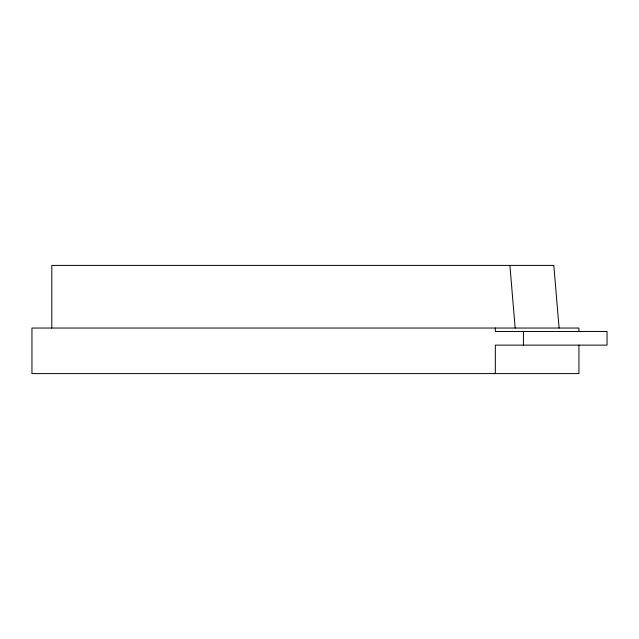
<?xml version="1.0" encoding="UTF-8"?>
<svg xmlns="http://www.w3.org/2000/svg" width="639" height="639" viewBox="0 0 639 639"><rect width="100%" height="100%" fill="white"/><g stroke="black" fill="none" stroke-linecap="round" stroke-linejoin="round"><path stroke-width="0.96" d="M559.093 328.039L553.821 265.401L51.799 265.401L51.799 328.039M509.898 265.401L515.17 328.039M578.934 331.457L578.934 328.039L31.95 328.039L31.95 373.599L578.934 373.599L578.934 345.124M523.437 331.457L523.437 345.124M495.329 328.039L495.329 331.457L607.05 331.457L607.05 345.124L495.329 345.124L495.329 373.599"/></g></svg>
